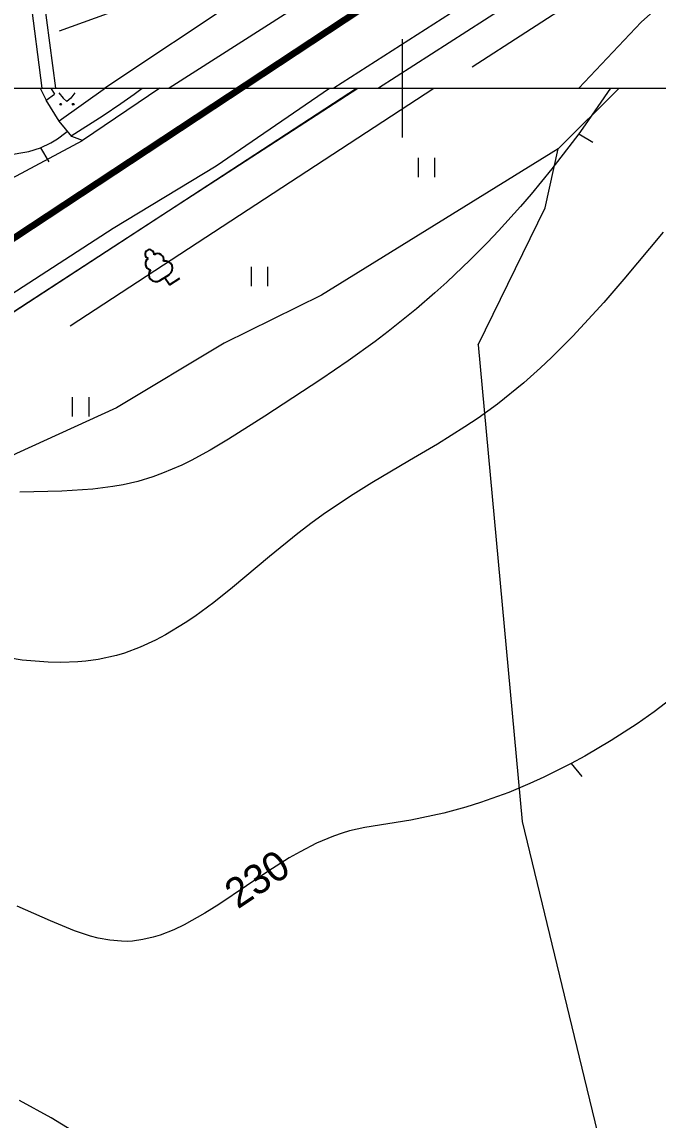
# Model space of a CAD drawing. Extents: x 1000 to 4000, y -5000 to -1000.
# Drawn here: x 1753.8 to 1831, y -4125.3 to -3991.9 of the extents above; entities that cross this region are included whole.
import ezdxf
from ezdxf.enums import TextEntityAlignment as Align

# ---------------------------------------------------------------- set-up
doc = ezdxf.new("R2010")
doc.units = 0
doc.header["$MEASUREMENT"] = 0
for name, color, linetype in [('1', 7, 'CONTINUOUS'), ('24', 7, 'CONTINUOUS'), ('37', 7, 'CONTINUOUS'), ('40', 7, 'CONTINUOUS'), ('границы команд_1', 10, 'CONTINUOUS'), ('СЛОЙ_1', 7, 'CONTINUOUS'), ('СЛОЙ_24', 7, 'CONTINUOUS'), ('СЛОЙ_40', 7, 'CONTINUOUS'), ('СЛОЙ_41', 7, 'CONTINUOUS'), ('СЛОЙ_42', 7, 'CONTINUOUS'), ('СЛОЙ_44', 7, 'CONTINUOUS'), ('СЛОЙ_50', 7, 'CONTINUOUS'), ('СЛОЙ_51', 7, 'CONTINUOUS'), ('СЛОЙ_52', 7, 'CONTINUOUS')]:
    doc.layers.add(name, color=color, linetype=linetype)
doc.styles.add('STYLE-CHAR_FAST_FONT', font='CHAR_FAST_FONT.shx')

# ---------------------------------------------------------------- blocks, each defined once
blk = doc.blocks.new('388_1_1')
at = {"layer": 'СЛОЙ_42', "color": 3, "linetype": 'Continuous'}
for q in [(-0.01, -1.65), (1.49, -2.74)]:
    blk.add_line((-0.01, -2.74), q, dxfattribs=at)
blk.add_lwpolyline([(-0.7, -1.65), (0.67, -1.65)], dxfattribs=at)
for centre, radius, start, end in [((-0.45, 0.61), 0.754, 88.1329, 226.6634), ((-0.01, 1.72), 0.545, 90, 220.5002), ((-0.01, 1.72), 0.545, 319.4997, 90), ((0.43, 0.61), 0.754, 313.3366, 91.867), ((-0.69, -0.77), 0.879, 108.3532, 269.3875), ((0.67, -0.77), 0.879, 269.6097, 71.6467)]:
    blk.add_arc(centre, radius, start, end, dxfattribs=at)

msp = doc.modelspace()

# ---------------------------------------------------------------- linework, layer by layer
at = {"layer": '1', "color": 253, "linetype": 'Continuous', "lineweight": 0}
for p, q in [((1800, -4000), (1800, -3994.02)), ((1000, -4000), (2000, -4000)), ((1000, -4000), (2000, -4000))]:
    msp.add_line(p, q, dxfattribs=at)
at = {"layer": '24', "color": 253, "linetype": 'Continuous', "lineweight": 0}
for p, q in [((1824.76, -3978.72), (1791.66, -4000)), ((1826.35, -3981.18), (1797.07, -4000)), ((1753.9, -3982.43), (1756.18, -4000)), ((1755.5, -3982.23), (1757.81, -4000)), ((1792.19, -3986.8), (1771.64, -4000)), ((1781.23, -3988.39), (1763.84, -4000))]:
    msp.add_line(p, q, dxfattribs=at)
at = {"layer": '37', "color": 253, "linetype": 'Continuous', "lineweight": 0}
msp.add_line((1758.33, -3993.02), (1770.82, -3988.49), dxfattribs=at)
at = {"layer": '40', "color": 253, "linetype": 'Continuous', "lineweight": 0}
for p, q in [((1808.47, -3997.38), (1831.02, -3982.78)), ((1828.97, -3991.96), (1833.12, -3988.27)), ((1821.4, -4000), (1828.97, -3991.96))]:
    msp.add_line(p, q, dxfattribs=at)
at = {"layer": 'границы команд_1', "color": 6, "lineweight": 100}
msp.add_lwpolyline([(1612.96, -4276.82), (1612.96, -4259.86), (1625.02, -4185.11), (1636.75, -4129.28), (1649.53, -4098.95), (1661.2, -4081.67), (1676.84, -4068.3), (1835.04, -3963.9), (1864.51, -3940.5), (1880.89, -3924.11), (1893.06, -3902.28), (1902.12, -3885.22), (1918.7, -3847.06), (1400.62, -3643.72), (1216.08, -4109.03), (1196.4, -4143.6), (1121.31, -4268.85)], dxfattribs=at)
at = {"layer": 'СЛОЙ_1', "color": 253, "linetype": 'Continuous', "lineweight": 0}
msp.add_lwpolyline([(1800, -4006), (1800, -4000)], dxfattribs=at)
at = {"layer": 'СЛОЙ_24', "color": 253, "linetype": 'Continuous', "lineweight": 0}
for points in [[(1618.64, -4254.56), (1621.45, -4235.09), (1623.54, -4222.01), (1625.62, -4210.2), (1629.64, -4188.51), (1632.21, -4173.66), (1639.03, -4143.66), (1642, -4133.22), (1645.69, -4121.98), (1649.55, -4113.47), (1652.59, -4107.39), (1656.27, -4100.36), (1658.78, -4096.17), (1662.29, -4090.98), (1668.42, -4083.27), (1672.75, -4078.94), (1679.33, -4072.99), (1688.46, -4066.63), (1703.79, -4056.59), (1715.66, -4048.72), (1738.42, -4034.07), (1764.85, -4017), (1777.35, -4009.41), (1791.14, -4000)], [(1648.07, -4123.32), (1650.75, -4116.51), (1654.26, -4109.06), (1658.11, -4101.44), (1662.46, -4094.33), (1668.07, -4087.13), (1674.01, -4080.44), (1684.63, -4071.07), (1694.5, -4065.21), (1702.28, -4059.77), (1717.42, -4049.89), (1735.66, -4038.26), (1746.7, -4031.06), (1770.87, -4015.33), (1794.57, -4000)], [(1755.96, -4000), (1756.68, -4001.44)], [(1756.68, -4001.44), (1757.71, -4000.72)], [(1757.24, -4000), (1757.71, -4000.72)], [(1763.9, -4000), (1758.26, -4003.98)], [(1770.51, -4000), (1761.09, -4006.33)], [(1758.26, -4003.98), (1756.68, -4001.44)], [(1761.09, -4006.33), (1759.83, -4005.86), (1758.26, -4003.98)], [(1809.18, -4031.17), (1817.33, -4014.52), (1818.9, -4007.36)], [(1809.18, -4031.17), (1811.86, -4060.12), (1814.54, -4089.08), (1822.07, -4120.21), (1828.9, -4148.46), (1850.34, -4170.76), (1865.23, -4212.72), (1869.41, -4230.13), (1868.57, -4254.56), (1867.7, -4280.1), (1868.62, -4294.36), (1871.38, -4312.86)]]:
    msp.add_lwpolyline(points, dxfattribs=at)
at = {"layer": 'СЛОЙ_40', "color": 253, "linetype": 'Continuous', "lineweight": 0}
msp.add_line((1759.6, -4028.87), (1803.81, -4000), dxfattribs=at)
for points in [[(1818.9, -4007.36), (1826.31, -4000)], [(1818.9, -4007.36), (1790.16, -4025.12), (1778.34, -4030.97), (1765.22, -4038.84), (1753.09, -4044.39), (1746.06, -4047.74), (1735.18, -4053.01), (1728.46, -4057.47), (1724.51, -4059.59)]]:
    msp.add_lwpolyline(points, dxfattribs=at)
at = {"layer": 'СЛОЙ_41', "color": 253, "linetype": 'Continuous', "lineweight": 0}
for p, q in [((1758.24, -4000.55), (1758.76, -4001.2)), ((1760.19, -4000.55), (1759.68, -4001.2)), ((1758.76, -4001.2), (1759.21, -4001.61)), ((1759.68, -4001.2), (1759.21, -4001.61)), ((1801.92, -4010.81), (1801.92, -4008.47)), ((1803.87, -4008.47), (1803.87, -4010.81)), ((1781.65, -4024.05), (1781.65, -4021.71)), ((1783.6, -4021.71), (1783.6, -4024.05)), ((1759.91, -4039.87), (1759.91, -4037.53)), ((1761.86, -4037.53), (1761.86, -4039.87))]:
    msp.add_line(p, q, dxfattribs=at)
for centre in [(1758.46, -4001.94), (1759.98, -4001.94)]:
    msp.add_circle(centre, 0.0976, dxfattribs=at)
for points in [[(1758.37, -4001.98), (1758.36, -4001.92), (1758.37, -4001.9)], [(1758.36, -4001.96), (1758.36, -4001.94), (1758.36, -4001.92)], [(1758.36, -4001.96), (1758.36, -4001.92), (1758.37, -4001.98)], [(1758.38, -4001.99), (1758.37, -4001.9), (1758.38, -4001.88)], [(1758.37, -4001.98), (1758.37, -4001.9), (1758.38, -4001.99)], [(1758.39, -4002.01), (1758.38, -4001.88), (1758.39, -4001.87)], [(1758.38, -4001.99), (1758.38, -4001.88), (1758.39, -4002.01)], [(1758.4, -4002.02), (1758.39, -4001.87), (1758.4, -4001.86)], [(1758.39, -4002.01), (1758.39, -4001.87), (1758.4, -4002.02)], [(1758.42, -4002.03), (1758.4, -4001.86), (1758.42, -4001.85)], [(1758.4, -4002.02), (1758.4, -4001.86), (1758.42, -4002.03)], [(1758.44, -4002.03), (1758.42, -4001.85), (1758.44, -4001.84)], [(1758.42, -4002.03), (1758.42, -4001.85), (1758.44, -4002.03)], [(1758.44, -4002.03), (1758.44, -4001.84), (1758.46, -4002.04)], [(1758.46, -4002.04), (1758.44, -4001.84), (1758.46, -4001.84)], [(1759.89, -4001.98), (1759.88, -4001.92), (1759.89, -4001.9)], [(1759.88, -4001.96), (1759.88, -4001.94), (1759.88, -4001.92)], [(1759.88, -4001.96), (1759.88, -4001.92), (1759.89, -4001.98)], [(1759.9, -4001.99), (1759.89, -4001.9), (1759.9, -4001.88)], [(1759.89, -4001.98), (1759.89, -4001.9), (1759.9, -4001.99)], [(1759.91, -4002.01), (1759.9, -4001.88), (1759.91, -4001.87)], [(1759.9, -4001.99), (1759.9, -4001.88), (1759.91, -4002.01)], [(1759.93, -4002.02), (1759.91, -4001.87), (1759.93, -4001.86)], [(1759.91, -4002.01), (1759.91, -4001.87), (1759.93, -4002.02)], [(1759.94, -4002.03), (1759.93, -4001.86), (1759.94, -4001.85)], [(1759.93, -4002.02), (1759.93, -4001.86), (1759.94, -4002.03)], [(1759.96, -4002.03), (1759.94, -4001.85), (1759.96, -4001.84)], [(1759.94, -4002.03), (1759.94, -4001.85), (1759.96, -4002.03)], [(1759.96, -4002.03), (1759.96, -4001.84), (1759.98, -4002.04)], [(1759.98, -4002.04), (1759.96, -4001.84), (1759.98, -4001.84)]]:
    msp.add_solid(points, dxfattribs=at)
at = {"layer": 'СЛОЙ_41', "color": 253, "linetype": 'Continuous', "lineweight": 0, "extrusion": (0, 0, -1)}
for points in [[(-1758.46, -4002.04), (-1758.46, -4001.84), (-1758.48, -4002.03)], [(-1758.48, -4002.03), (-1758.46, -4001.84), (-1758.48, -4001.84)], [(-1758.48, -4002.03), (-1758.48, -4001.84), (-1758.5, -4002.03)], [(-1758.5, -4002.03), (-1758.48, -4001.84), (-1758.5, -4001.85)], [(-1758.5, -4002.03), (-1758.5, -4001.85), (-1758.51, -4002.02)], [(-1758.51, -4002.02), (-1758.5, -4001.85), (-1758.51, -4001.86)], [(-1758.51, -4002.02), (-1758.51, -4001.86), (-1758.53, -4002.01)], [(-1758.53, -4002.01), (-1758.51, -4001.86), (-1758.53, -4001.87)], [(-1758.53, -4002.01), (-1758.53, -4001.87), (-1758.54, -4001.99)], [(-1758.54, -4001.99), (-1758.53, -4001.87), (-1758.54, -4001.88)], [(-1758.54, -4001.99), (-1758.54, -4001.88), (-1758.55, -4001.98)], [(-1758.55, -4001.98), (-1758.54, -4001.88), (-1758.55, -4001.9)], [(-1758.55, -4001.98), (-1758.55, -4001.9), (-1758.55, -4001.96)], [(-1758.55, -4001.96), (-1758.55, -4001.9), (-1758.55, -4001.92)], [(-1758.55, -4001.96), (-1758.55, -4001.92), (-1758.56, -4001.94)], [(-1759.98, -4002.04), (-1759.98, -4001.84), (-1760, -4002.03)], [(-1760, -4002.03), (-1759.98, -4001.84), (-1760, -4001.84)], [(-1760, -4002.03), (-1760, -4001.84), (-1760.02, -4002.03)], [(-1760.02, -4002.03), (-1760, -4001.84), (-1760.02, -4001.85)], [(-1760.02, -4002.03), (-1760.02, -4001.85), (-1760.03, -4002.02)], [(-1760.03, -4002.02), (-1760.02, -4001.85), (-1760.03, -4001.86)], [(-1760.03, -4002.02), (-1760.03, -4001.86), (-1760.05, -4002.01)], [(-1760.05, -4002.01), (-1760.03, -4001.86), (-1760.05, -4001.87)], [(-1760.05, -4002.01), (-1760.05, -4001.87), (-1760.06, -4001.99)], [(-1760.06, -4001.99), (-1760.05, -4001.87), (-1760.06, -4001.88)], [(-1760.06, -4001.99), (-1760.06, -4001.88), (-1760.07, -4001.98)], [(-1760.07, -4001.98), (-1760.06, -4001.88), (-1760.07, -4001.9)], [(-1760.07, -4001.98), (-1760.07, -4001.9), (-1760.08, -4001.96)], [(-1760.08, -4001.96), (-1760.07, -4001.9), (-1760.08, -4001.92)], [(-1760.08, -4001.96), (-1760.08, -4001.92), (-1760.08, -4001.94)]]:
    msp.add_solid(points, dxfattribs=at)
at = {"layer": 'СЛОЙ_44', "color": 253, "linetype": 'Continuous', "lineweight": 0}
msp.add_lwpolyline([(1725.96, -4044.61), (1794.39, -4000)], dxfattribs=at)
at = {"layer": 'СЛОЙ_50', "color": 253, "linetype": 'Continuous', "lineweight": 0}
for p, q in [((1755.99, -4007.24), (1757.03, -4008.95)), ((1820.5, -4082.05), (1821.76, -4083.61))]:
    msp.add_line(p, q, dxfattribs=at)
for points in [[(1825.28, -4000), (1822.2, -4004.45), (1821.4, -4005.53), (1820.6, -4006.61), (1818.15, -4009.79), (1815.61, -4012.87), (1814.32, -4014.38), (1811.66, -4017.32), (1810.3, -4018.75), (1808.22, -4020.85), (1805.37, -4023.56), (1803.91, -4024.87), (1801.69, -4026.79), (1798.25, -4029.56), (1796.66, -4030.76), (1793.4, -4033.1), (1790.07, -4035.37), (1783.26, -4039.82), (1778.84, -4042.64), (1776.6, -4043.97), (1774.32, -4045.21), (1773.17, -4045.77), (1770.83, -4046.78), (1769.64, -4047.22), (1767.83, -4047.77), (1766.03, -4048.18), (1764.81, -4048.39), (1762.35, -4048.69), (1758.58, -4048.93), (1753.5, -4049.08)], [(1759.74, -4005.76), (1763.61, -4003.31), (1765.76, -4001.85), (1767.39, -4000.7), (1768.34, -4000)], [(1752.14, -4008.07), (1752.94, -4007.98), (1753.63, -4007.86), (1754.6, -4007.68), (1755.99, -4007.24), (1757.25, -4006.65), (1758.05, -4006.16), (1759.07, -4005.38), (1759.27, -4005.2)], [(1821.4, -4005.53), (1823.13, -4006.53)], [(1831.66, -4017.47), (1826.87, -4023.2), (1824.44, -4026.02), (1820.69, -4030.11), (1818.1, -4032.72), (1816.77, -4033.98), (1814.73, -4035.8), (1811.55, -4038.37), (1809.17, -4040.07), (1807.55, -4041.15), (1804.23, -4043.23), (1800.84, -4045.24), (1796.28, -4047.95), (1794.01, -4049.35), (1790.65, -4051.57), (1789.01, -4052.75), (1787.26, -4054.08), (1783.84, -4056.88), (1779.33, -4060.65), (1777.06, -4062.46), (1774.76, -4064.16), (1773.59, -4064.95), (1771.21, -4066.41), (1769.99, -4067.06), (1768.12, -4067.92), (1766.2, -4068.62), (1765.22, -4068.91), (1763.03, -4069.39), (1761.53, -4069.6), (1760.53, -4069.69), (1758.48, -4069.76), (1756.93, -4069.73), (1753.79, -4069.46), (1750.65, -4068.95)], [(1834.54, -4072.73), (1830.55, -4075.77), (1828.5, -4077.21), (1825.36, -4079.25), (1822.14, -4081.16), (1820.5, -4082.05), (1817.17, -4083.71), (1815.48, -4084.48), (1812.92, -4085.54), (1809.45, -4086.79), (1807.69, -4087.33), (1805.03, -4088.05), (1802.34, -4088.65), (1800.99, -4088.9), (1795.4, -4089.81), (1793.56, -4090.23), (1792.65, -4090.5), (1791.61, -4090.85), (1789.56, -4091.72), (1787.55, -4092.75), (1786.23, -4093.51), (1783.61, -4095.17), (1781.04, -4096.9), (1777.66, -4099.17), (1775.98, -4100.23), (1773.47, -4101.64), (1772.21, -4102.23), (1770.54, -4102.88), (1769.7, -4103.14), (1768.45, -4103.43), (1767.18, -4103.6), (1766.55, -4103.64), (1765.85, -4103.63), (1764.44, -4103.51), (1763.02, -4103.24), (1762.07, -4102.99), (1760.15, -4102.36), (1757.21, -4101.16), (1753.15, -4099.36)], [(1759.81, -4126.61), (1757.31, -4125.1), (1753.44, -4122.97)]]:
    msp.add_lwpolyline(points, dxfattribs=at)
at = {"layer": 'СЛОЙ_51', "color": 253, "linetype": 'Continuous', "lineweight": 0}
msp.add_lwpolyline([(1612.96, -4276.82), (1611.33, -4259.86), (1618.5, -4217.15), (1631.54, -4153.08), (1636.75, -4129.28), (1648.16, -4102.21), (1661.2, -4081.67), (1676.84, -4068.3), (1780.8, -4000)], dxfattribs=at)
at = {"layer": 'СЛОЙ_52', "color": 253, "linetype": 'Continuous', "lineweight": 0}
msp.add_line((1751.33, -4011.56), (1761.09, -4006.33), dxfattribs=at)

# ---------------------------------------------------------------- block references
at = {"layer": 'СЛОЙ_42', "color": 253, "linetype": 'Continuous', "lineweight": 0, "rotation": 32.92430940417913}
msp.add_blockref('388_1_1', (1770.2, -4021.59), dxfattribs=at)

# ---------------------------------------------------------------- texts
at = {"layer": 'СЛОЙ_50', "color": 253, "linetype": 'Continuous', "lineweight": 0, "style": 'STYLE-CHAR_FAST_FONT'}
msp.add_text('230', height=3.6, rotation=33.9075, dxfattribs=at).set_placement((1782.31, -4096.05), align=Align.MIDDLE_CENTER)

doc.saveas('drawing.dxf')
